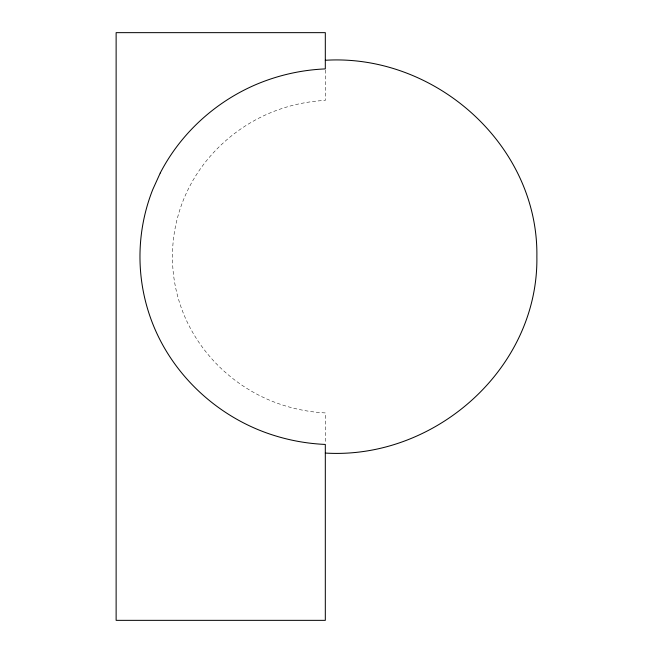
<?xml version="1.0" encoding="UTF-8"?>
<svg xmlns="http://www.w3.org/2000/svg" width="653" height="653" viewBox="0 0 653 653"><rect width="100%" height="100%" fill="white"/><g stroke="black" fill="none" stroke-linecap="round" stroke-linejoin="round"><path stroke-width="0.49" stroke-dasharray="3.27 2.45" d="M325.316 70.067L325.316 100.407A166.148 166.148 0 0 0 282.194 108.431C237.643 122.944 199.981 157.446 182.913 201.23A152.084 152.084 0 0 0 182.897 312.11C198.177 351.012 229.578 382.813 267.836 399.44A165.805 165.805 0 0 0 325.316 412.925L325.316 443.436"/><path stroke-width="0.98" d="M325.316 60.272C435.004 53.562 538.57 145.039 536.872 256.67C538.57 368.292 435.004 459.769 325.316 453.06M160.254 172.988L152.712 189.656A182.677 182.677 0 0 0 152.696 323.684C173.494 376.536 219.253 418.067 273.24 435.176A199.606 199.606 0 0 0 325.316 444.432L325.316 620.35L116.128 620.35L116.128 32.65L325.316 32.65L325.316 68.9A199.214 199.214 0 0 0 255.862 84.604C215.139 102.072 180.612 133.547 160.254 172.988"/></g></svg>
